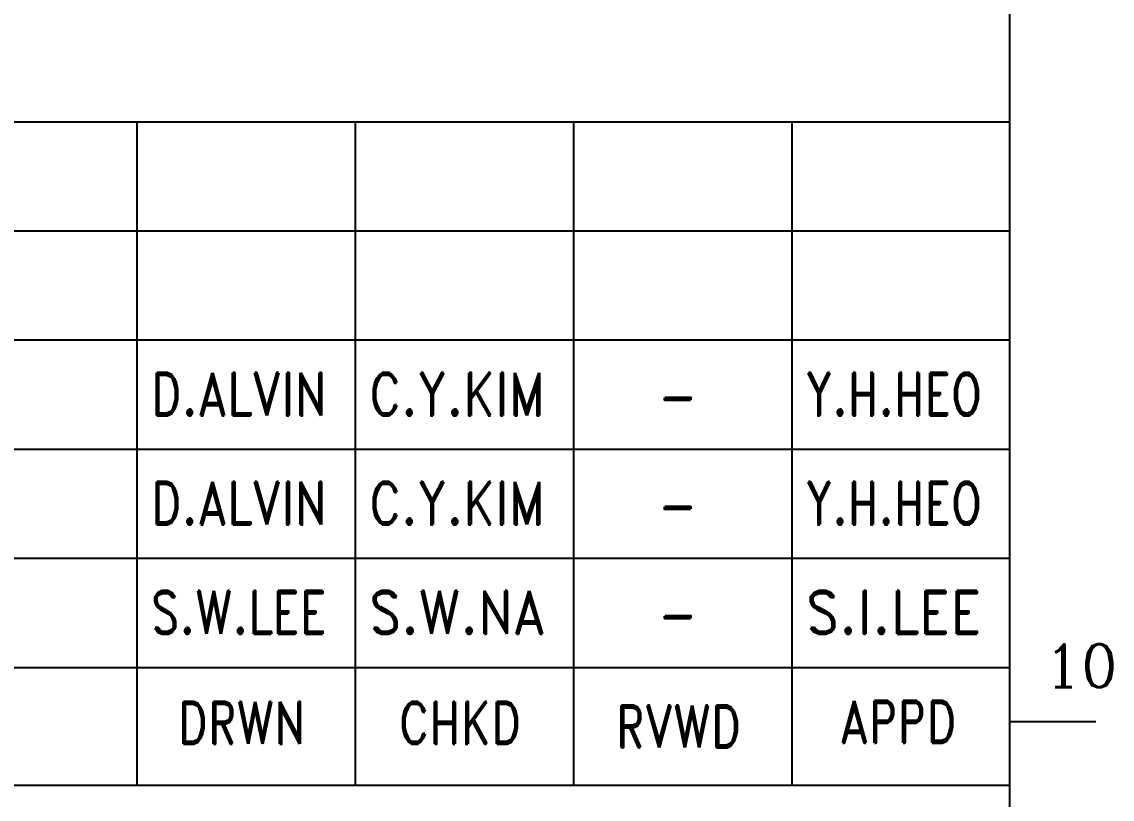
# Model space of a CAD drawing. Header units: millimetres. Extents: x 0 to 153097, y 17753 to 125268.
# Drawn here: x 146613 to 152120, y 84884 to 88811 of the extents above; entities that cross this region are included whole.
import ezdxf
from ezdxf.enums import TextEntityAlignment as Align

# ---------------------------------------------------------------- set-up
doc = ezdxf.new("R2010")
doc.units = ezdxf.units.MM
doc.header["$LTSCALE"] = 50
doc.layers.add('1', color=7, linetype='Continuous')
doc.layers.add('TAN-TIT', color=30, linetype='Continuous')
doc.styles.add('COM', font='COMPLEX', dxfattribs={"height": 5})
doc.styles.add('KIM3', font='ROMAND.shx', dxfattribs={"width": 1.25, "height": 3})
doc.styles.add('RD6', font='ROMAND.shx', dxfattribs={"width": 0.83, "height": 6})

# ---------------------------------------------------------------- blocks, each defined once
blk = doc.blocks.new('A$C8e619059')
at = {"layer": 'TAN-TIT'}
blk.add_line((-18.379, 55.845), (-18.379, 0), dxfattribs=at)
blk = doc.blocks.new('BORDER')
at = {"layer": 'TAN-TIT'}
for p, q in [((232823, 3520), (232823, 164680)), ((232823, 44987), (193237, 44987)), ((221796, 44987), (221796, 33818)), ((225472, 44987), (225472, 33818)), ((229148, 44987), (229148, 33818)), ((232823, 43149), (193237, 43149)), ((232823, 41311), (193237, 41311)), ((232823, 39473), (193237, 39473)), ((232823, 37635), (193237, 37635)), ((232823, 35797), (193237, 35797)), ((232823, 34894), (234266, 34894)), ((193237, 33818), (232823, 33818))]:
    blk.add_line(p, q, dxfattribs=at)
at = {"xscale": 200, "yscale": 200, "zscale": 200}
blk.add_blockref('A$C8e619059', (221796, 33818), dxfattribs=at)
at = {"layer": 'TAN-TIT', "style": 'COM'}
blk.add_text('10', height=721, dxfattribs=at).set_placement((233400, 35471))
at = {"layer": 'TAN-TIT', "style": 'RD6', "width": 0.8}
for s, p in [('DRWN', (219887, 34516)), ('CHKD', (223563, 34516)), ('RVWD', (227241, 34457)), ('APPD', (230941, 34535))]:
    blk.add_text(s, height=706.9, dxfattribs=at).set_placement(p, align=Align.CENTER)

msp = doc.modelspace()

# ---------------------------------------------------------------- block references
at = {"layer": '1', "xscale": 0.3, "yscale": 0.3, "zscale": 0.3}
msp.add_blockref('BORDER', (81756.99, 74808.42), dxfattribs=at)

# ---------------------------------------------------------------- texts
at = {"style": 'KIM3'}
for s, width, p, p2 in [('D.ALVIN', 0.744197, (147264.38, 86821.9), (148153.58, 86821.9)), ('C.Y.KIM', 0.770775, (148367.13, 86821.9), (149256.34, 86821.9)), ('Y.H.HEO', 0.701844, (150572.65, 86821.9), (151461.86, 86821.9)), ('D.ALVIN', 0.744197, (147264.38, 86270.52), (148153.58, 86270.52)), ('C.Y.KIM', 0.770775, (148367.13, 86270.52), (149256.34, 86270.52)), ('Y.H.HEO', 0.701844, (150572.65, 86270.52), (151461.86, 86270.52)), ('S.W.LEE', 0.71939, (147264.38, 85719.14), (148153.58, 85719.14)), ('S.W.NA', 0.799323, (148367.13, 85719.14), (149256.34, 85719.14)), ('S.I.LEE', 0.838125, (150572.65, 85719.14), (151461.86, 85719.14))]:
    msp.add_text(s, height=216.31, dxfattribs=dict(at, width=width)).set_placement(p, p2, align=Align.FIT)
at = {"style": 'KIM3', "width": 0.83}
for p in [(149925.16, 86808.72), (149925.16, 86257.34), (149925.16, 85705.97)]:
    msp.add_text('-', height=216.31, dxfattribs=at).set_placement(p, align=Align.CENTER)

doc.saveas('drawing.dxf')
